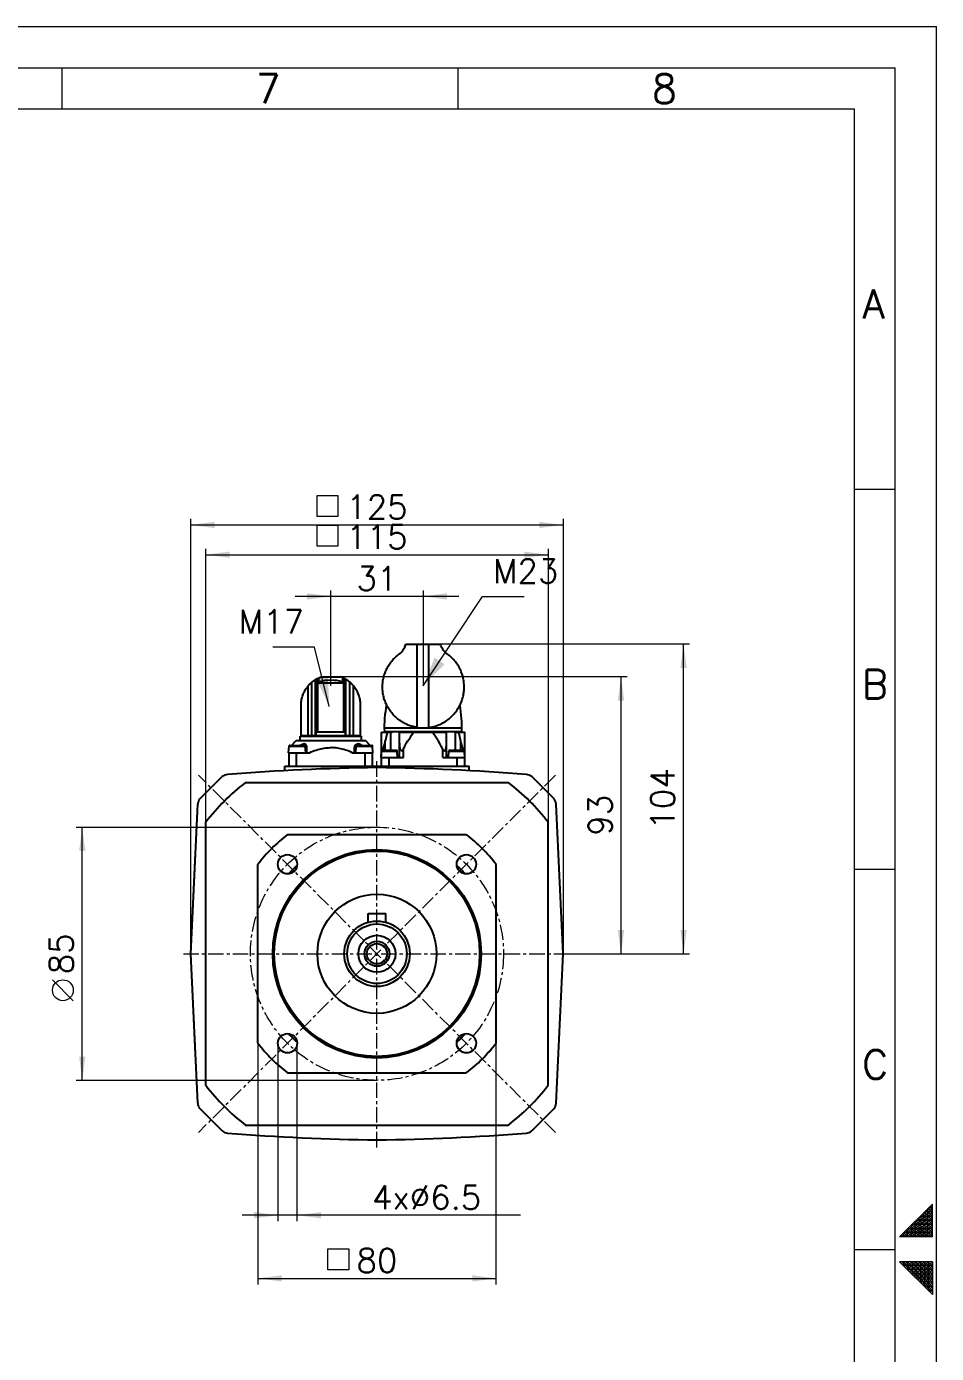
# Model space of a CAD drawing. Extents: x 0 to 1161, y 0 to 821.
# Drawn here: x 855.7 to 1161.3, y 375.6 to 821.2 of the extents above; entities that cross this region are included whole.
import ezdxf
from ezdxf.enums import TextEntityAlignment as Align

# ---------------------------------------------------------------- set-up
doc = ezdxf.new("R2010")
doc.units = 0
doc.header["$LTSCALE"] = 13.83
doc.header["$MEASUREMENT"] = 0
doc.linetypes.add('CENTER', pattern=[0.6, 0.375, -0.075, 0.075, -0.075])
for name, color, linetype in [('10000_FRONT', 7, 'CONTINUOUS'), ('10100_FRONT_DIM', 7, 'CONTINUOUS'), ('90000_FRAME', 7, 'CONTINUOUS')]:
    doc.layers.add(name, color=color, linetype=linetype)
doc.styles.add('SEACAD_TXT_SHX', font='txt.shx', dxfattribs={"height": 0.2})
doc.styles.get("Standard").update_dxf_attribs({"font": 'txt.shx'})

msp = doc.modelspace()

# ---------------------------------------------------------------- linework, layer by layer
at = {"layer": '10000_FRONT', "color": 7, "linetype": 'CONTINUOUS', "lineweight": 25}
for p, q in [((980.486296, 610.229896), (980.856074, 610.509422)), ((980.856074, 610.509422), (981.240972, 610.780212)), ((981.240966, 610.780212), (981.483516, 611.026985)), ((981.483516, 611.026985), (981.716713, 611.289947)), ((981.716713, 611.289947), (981.938708, 611.568298)), ((981.938708, 611.568298), (982.147695, 611.861175)), ((982.147695, 611.861175), (982.342382, 612.167747)), ((982.342382, 612.167747), (982.521345, 612.487007)), ((982.521345, 612.487007), (982.683792, 612.817291)), ((982.683792, 612.817291), (982.828479, 613.157264)), ((982.828479, 613.157264), (982.95433, 613.50547)), ((982.95433, 613.50547), (983.060966, 613.860214)), ((983.060966, 613.860214), (994.680965, 613.860214)), ((986.896023, 585.857925), (986.896023, 613.860214)), ((990.845909, 585.837555), (990.845909, 613.860214)), ((994.836103, 613.403847), (994.680965, 613.860214)), ((995.023806, 612.958839), (994.836103, 613.403847)), ((995.241766, 612.530929), (995.023806, 612.958839)), ((995.48638, 612.124641), (995.241766, 612.530929)), ((995.75317, 611.744484), (995.48638, 612.124641)), ((996.036606, 611.393966), (995.75317, 611.744484)), ((996.330479, 611.075836), (996.036606, 611.393966)), ((996.640974, 610.780227), (996.330479, 611.075836)), ((997.052956, 610.489609), (996.640959, 610.780205)), ((997.447401, 610.189186), (997.052956, 610.489609)), ((976.727792, 605.67559), (976.918652, 606.035248)), ((976.918652, 606.035248), (977.121483, 606.391487)), ((977.121483, 606.391487), (977.336295, 606.743797)), ((977.336295, 606.743797), (977.563097, 607.091636)), ((977.563097, 607.091636), (977.801816, 607.434387)), ((977.801816, 607.434387), (978.052195, 607.771438)), ((978.052195, 607.771438), (978.313958, 608.102211)), ((978.313958, 608.102211), (978.586824, 608.426101)), ((978.586824, 608.426101), (978.870516, 608.742523)), ((978.870516, 608.742523), (979.164755, 609.05088)), ((979.164755, 609.05088), (979.470987, 609.352241)), ((979.470987, 609.352241), (979.793423, 609.649971)), ((979.793423, 609.649971), (980.131969, 609.94297)), ((980.131969, 609.94297), (980.486296, 610.229896)), ((997.823904, 609.8806), (997.447401, 610.189186)), ((998.182074, 609.565529), (997.823904, 609.8806)), ((998.521519, 609.245613), (998.182074, 609.565529)), ((998.843166, 608.921203), (998.521519, 609.245613)), ((999.151932, 608.588249), (998.843166, 608.921203)), ((999.448078, 608.246994), (999.151932, 608.588249)), ((999.731323, 607.898208), (999.448078, 608.246994)), ((1000.001392, 607.542648), (999.731323, 607.898208)), ((1000.258003, 607.181091), (1000.001392, 607.542648)), ((1000.500877, 606.814308), (1000.258003, 607.181091)), ((1000.729874, 606.4431), (1000.500877, 606.814308)), ((1000.945044, 606.068245), (1000.729874, 606.4431)), ((1001.146456, 605.690483), (1000.945044, 606.068245)), ((952.08728, 601.517967), (952.308262, 601.670227)), ((952.308262, 601.670227), (952.536362, 601.81842)), ((952.536362, 601.81842), (952.770966, 601.96196)), ((952.770966, 601.96196), (952.79106, 601.973831)), ((952.770966, 583.160217), (952.770966, 601.96196)), ((952.79106, 601.973831), (952.810417, 601.985222)), ((952.810417, 601.985222), (952.828899, 601.99604)), ((952.828899, 601.99604), (952.846428, 602.006256)), ((952.846428, 602.006256), (952.863182, 602.015968)), ((952.863182, 602.015968), (952.879335, 602.025291)), ((952.879335, 602.025291), (952.894842, 602.03421)), ((952.894842, 602.03421), (952.909287, 602.042473)), ((952.909287, 602.042473), (952.922808, 602.050194)), ((952.922808, 602.050194), (952.935173, 602.05722)), ((952.935173, 602.05722), (952.946245, 602.063499)), ((952.946245, 602.063499), (952.955898, 602.068954)), ((952.955898, 602.068954), (952.9641, 602.073578)), ((952.9641, 602.073578), (952.970966, 602.077438)), ((952.970966, 584.360214), (952.970966, 602.077438)), ((953.270966, 602.239403), (953.306288, 602.257614)), ((953.270966, 584.360214), (953.270966, 602.239403)), ((953.306288, 602.257614), (953.348501, 602.279136)), ((953.348501, 602.279136), (953.397179, 602.303634)), ((953.397179, 602.303634), (953.45154, 602.330604)), ((953.45154, 602.330604), (953.510578, 602.359489)), ((953.510578, 602.359489), (953.574156, 602.390014)), ((953.574156, 602.390014), (953.640921, 602.421486)), ((953.640921, 602.421486), (953.712559, 602.454567)), ((953.712559, 602.454567), (953.789475, 602.489319)), ((953.789475, 602.489319), (953.870966, 602.525368)), ((953.870966, 601.169304), (953.870966, 602.525368)), ((953.871004, 602.525306), (954.014471, 602.586632)), ((954.014471, 602.586632), (954.159117, 602.645797)), ((954.159117, 602.645797), (954.304884, 602.702751)), ((954.304884, 602.702751), (954.451738, 602.757492)), ((954.451738, 602.757492), (954.599621, 602.80999)), ((954.599621, 602.80999), (954.748467, 602.860214)), ((954.748467, 602.860214), (960.993465, 602.860214)), ((961.142283, 602.809944), (960.993421, 602.86013)), ((961.290184, 602.757477), (961.142283, 602.809944)), ((961.437047, 602.702751), (961.290184, 602.757477)), ((961.582815, 602.645797), (961.437047, 602.702751)), ((961.727461, 602.586632), (961.582815, 602.645797)), ((961.870928, 602.525306), (961.727461, 602.586632)), ((961.952457, 602.489319), (961.870776, 602.52539)), ((961.870966, 601.169304), (961.870966, 602.525368)), ((962.029373, 602.454567), (961.952457, 602.489319)), ((962.101011, 602.421486), (962.029373, 602.454567)), ((962.167776, 602.390014), (962.101011, 602.421486)), ((962.231354, 602.359489), (962.167776, 602.390014)), ((962.290392, 602.330604), (962.231354, 602.359489)), ((962.344753, 602.303634), (962.290392, 602.330604)), ((962.393431, 602.279136), (962.344753, 602.303634)), ((962.435643, 602.257614), (962.393431, 602.279136)), ((962.470966, 602.239403), (962.435643, 602.257614)), ((962.470966, 584.360214), (962.470966, 602.239403)), ((962.777832, 602.073578), (962.770966, 602.077438)), ((962.770966, 584.360214), (962.770966, 602.077438)), ((962.786033, 602.068954), (962.777832, 602.073578)), ((962.795687, 602.063499), (962.786033, 602.068954)), ((962.806759, 602.05722), (962.795687, 602.063499)), ((962.819124, 602.050194), (962.806759, 602.05722)), ((962.832645, 602.042473), (962.819124, 602.050194)), ((962.84709, 602.03421), (962.832645, 602.042473)), ((962.862597, 602.025291), (962.84709, 602.03421)), ((962.87875, 602.015968), (962.862597, 602.025291)), ((962.895504, 602.006256), (962.87875, 602.015968)), ((962.913033, 601.99604), (962.895504, 602.006256)), ((962.931515, 601.985222), (962.913033, 601.99604)), ((962.950872, 601.973831), (962.931515, 601.985222)), ((962.970966, 601.96196), (962.950872, 601.973831)), ((963.205571, 601.81842), (962.970966, 601.96196)), ((962.970966, 583.160217), (962.970966, 601.96196)), ((963.43367, 601.670227), (963.205571, 601.81842)), ((963.654652, 601.517967), (963.43367, 601.670227)), ((975.336956, 601.205017), (975.394239, 601.598282)), ((975.394239, 601.598282), (975.461522, 601.982628)), ((975.461522, 601.982628), (975.538976, 602.361564)), ((975.538976, 602.361564), (975.626601, 602.736374)), ((975.626601, 602.736374), (975.724612, 603.108032)), ((975.724612, 603.108032), (975.833286, 603.477714)), ((975.833286, 603.477714), (975.95295, 603.846252)), ((975.95295, 603.846252), (976.084026, 604.214042)), ((976.084026, 604.214042), (976.226946, 604.581421)), ((976.226946, 604.581421), (976.381946, 604.94815)), ((976.381946, 604.94815), (976.548893, 605.313049)), ((976.548893, 605.313049), (976.727792, 605.67559)), ((1001.334183, 605.310539), (1001.146456, 605.690483)), ((1001.508293, 604.929161), (1001.334183, 605.310539)), ((1001.66886, 604.547088), (1001.508293, 604.929161)), ((1001.815846, 604.165588), (1001.66886, 604.547088)), ((1001.949543, 603.785393), (1001.815846, 604.165588)), ((1002.070543, 603.406212), (1001.949543, 603.785393)), ((1002.179428, 603.027756), (1002.070543, 603.406212)), ((1002.276695, 602.649246), (1002.179428, 603.027756)), ((1002.362793, 602.269516), (1002.276695, 602.649246)), ((1002.438065, 601.887794), (1002.362793, 602.269516)), ((1002.502684, 601.502693), (1002.438065, 601.887794)), ((948.445774, 596.701469), (948.586432, 597.074646)), ((948.586432, 597.074646), (948.743052, 597.44445)), ((948.743052, 597.44445), (948.915615, 597.809944)), ((948.915615, 597.809944), (949.103884, 598.170196)), ((949.103884, 598.170196), (949.307608, 598.524231)), ((949.307608, 598.524231), (949.526527, 598.871101)), ((949.526527, 598.871101), (949.760387, 599.209854)), ((949.760387, 599.209854), (950.008787, 599.539558)), ((950.008787, 599.539558), (950.271101, 599.85939)), ((950.270966, 583.160217), (950.270966, 599.859443)), ((950.271017, 599.859398), (950.331965, 599.929901)), ((950.331965, 599.929901), (950.394115, 600.000496)), ((950.394115, 600.000496), (950.457188, 600.070846)), ((950.457188, 600.070846), (950.520834, 600.140739)), ((950.520834, 600.140739), (950.584978, 600.209533)), ((950.584978, 600.209533), (950.649132, 600.277229)), ((950.649132, 600.277229), (950.713085, 600.343376)), ((950.713085, 600.343376), (950.77651, 600.407814)), ((950.77651, 600.407814), (950.839092, 600.470146)), ((950.839092, 600.470146), (950.900507, 600.530334)), ((950.900507, 600.530334), (950.960438, 600.588119)), ((950.960438, 600.588119), (951.018593, 600.643409)), ((951.018593, 600.643409), (951.074566, 600.695625)), ((951.074566, 600.695625), (951.128128, 600.744941)), ((951.128128, 600.744941), (951.179159, 600.791206)), ((951.179159, 600.791206), (951.228561, 600.835403)), ((951.228561, 600.835403), (951.275316, 600.87664)), ((951.275316, 600.87664), (951.319084, 600.914871)), ((951.319084, 600.914871), (951.358355, 600.948738)), ((951.358355, 600.948738), (951.392775, 600.978157)), ((951.392775, 600.978157), (951.421589, 601.002571)), ((951.421589, 601.002571), (951.444443, 601.021789)), ((951.444443, 601.021789), (951.460934, 601.035599)), ((951.460934, 601.035599), (951.470966, 601.04396)), ((951.470966, 601.04396), (951.668285, 601.204063)), ((951.470966, 583.160217), (951.470966, 601.04396)), ((951.668285, 601.204063), (951.873806, 601.362343)), ((951.873806, 601.362343), (952.08728, 601.517967)), ((953.532955, 600.860214), (962.208976, 600.860214)), ((953.532955, 584.360214), (953.532955, 600.860214)), ((962.208976, 584.360214), (962.208976, 600.860214)), ((963.868126, 601.362343), (963.654652, 601.517967)), ((964.073646, 601.204063), (963.868126, 601.362343)), ((964.270966, 601.04396), (964.073646, 601.204063)), ((964.280998, 601.035599), (964.270966, 601.04396)), ((964.270966, 583.160217), (964.270966, 601.04396)), ((964.297496, 601.021789), (964.280998, 601.035599)), ((964.320343, 601.002571), (964.297496, 601.021789)), ((964.349159, 600.978157), (964.320343, 601.002571)), ((964.383578, 600.948738), (964.349159, 600.978157)), ((964.422849, 600.914871), (964.383578, 600.948738)), ((964.466615, 600.87664), (964.422849, 600.914871)), ((964.513371, 600.835403), (964.466615, 600.87664)), ((964.562773, 600.791206), (964.513371, 600.835403)), ((964.613803, 600.744941), (964.562773, 600.791206)), ((964.667366, 600.695625), (964.613803, 600.744941)), ((964.723339, 600.643409), (964.667366, 600.695625)), ((964.781495, 600.588119), (964.723339, 600.643409)), ((964.841408, 600.530494), (964.781495, 600.588119)), ((964.90284, 600.470146), (964.841408, 600.530494)), ((964.965423, 600.407814), (964.90284, 600.470146)), ((965.028846, 600.343376), (964.965423, 600.407814)), ((965.0928, 600.277229), (965.028846, 600.343376)), ((965.156954, 600.209533), (965.0928, 600.277229)), ((965.221029, 600.140632), (965.156954, 600.209533)), ((965.284744, 600.070846), (965.221029, 600.140632)), ((965.347925, 600.000625), (965.284744, 600.070846)), ((965.409967, 599.929901), (965.347925, 600.000625)), ((965.470966, 599.859443), (965.409967, 599.929901)), ((965.733145, 599.539558), (965.47083, 599.85939)), ((965.470966, 583.160217), (965.470966, 599.859443)), ((965.981545, 599.209854), (965.733145, 599.539558)), ((966.215405, 598.871101), (965.981545, 599.209854)), ((966.434325, 598.524231), (966.215405, 598.871101)), ((966.638048, 598.170196), (966.434325, 598.524231)), ((966.826318, 597.809944), (966.638048, 598.170196)), ((966.99888, 597.44445), (966.826318, 597.809944)), ((967.1555, 597.074646), (966.99888, 597.44445)), ((967.296158, 596.701469), (967.1555, 597.074646)), ((975.220966, 599.425674), (975.229781, 599.917305)), ((975.229716, 598.933861), (975.220966, 599.425674)), ((975.253547, 598.479545), (975.229716, 598.933861)), ((975.229781, 599.917305), (975.253663, 600.371467)), ((975.289709, 598.052887), (975.253547, 598.479545)), ((975.253663, 600.371467), (975.289864, 600.797996)), ((975.336769, 597.645744), (975.289709, 598.052887)), ((975.289864, 600.797996), (975.336956, 601.205017)), ((975.394027, 597.252373), (975.336769, 597.645744)), ((975.46129, 596.867935), (975.394027, 597.252373)), ((1002.392368, 596.723152), (1002.463562, 597.105613)), ((1002.463562, 597.105613), (1002.524328, 597.493103)), ((1002.557184, 601.109108), (1002.502684, 601.502693)), ((1002.524328, 597.493103), (1002.575052, 597.891655)), ((1002.601608, 600.699791), (1002.557184, 601.109108)), ((1002.575052, 597.891655), (1002.615562, 598.308975)), ((1002.63522, 600.264847), (1002.601608, 600.699791)), ((1002.615562, 598.308975), (1002.644735, 598.757423)), ((1002.656155, 599.788025), (1002.63522, 600.264847)), ((1002.644735, 598.757423), (1002.659926, 599.25531)), ((1002.659926, 599.25531), (1002.656155, 599.788025)), ((947.870966, 593.36026), (947.877283, 593.71569)), ((947.870966, 583.160217), (947.870966, 593.360168)), ((947.877283, 593.71569), (947.896877, 594.07962)), ((947.896877, 594.07962), (947.930319, 594.44812)), ((947.930319, 594.44812), (947.97814, 594.820312)), ((947.97814, 594.820312), (948.040772, 595.195205)), ((948.040772, 595.195205), (948.118593, 595.571777)), ((948.118593, 595.571777), (948.211952, 595.949028)), ((948.211952, 595.949028), (948.32098, 596.325928)), ((948.32098, 596.325928), (948.445774, 596.701469)), ((967.420951, 596.325928), (967.296158, 596.701469)), ((967.529979, 595.949028), (967.420951, 596.325928)), ((967.623339, 595.571777), (967.529979, 595.949028)), ((967.701161, 595.195205), (967.623339, 595.571777)), ((967.763791, 594.820312), (967.701161, 595.195205)), ((967.811613, 594.44812), (967.763791, 594.820312)), ((967.845055, 594.07962), (967.811613, 594.44812)), ((967.864648, 593.71569), (967.845055, 594.07962)), ((967.870966, 593.36026), (967.864648, 593.71569)), ((967.870966, 583.160217), (967.870966, 593.360168)), ((975.538729, 596.488907), (975.46129, 596.867935)), ((975.626341, 596.114013), (975.538729, 596.488907)), ((975.724345, 595.742264), (975.626341, 596.114013)), ((975.833016, 595.372497), (975.724345, 595.742264)), ((975.952682, 595.003875), (975.833016, 595.372497)), ((976.083764, 594.636001), (975.952682, 595.003875)), ((976.226696, 594.268532), (976.083764, 594.636001)), ((976.381709, 593.901733), (976.226696, 594.268532)), ((976.548669, 593.536758), (976.381709, 593.901733)), ((976.727582, 593.174156), (976.548669, 593.536758)), ((976.918457, 592.814445), (976.727582, 593.174156)), ((977.121303, 592.458153), (976.918457, 592.814445)), ((1000.812899, 592.547661), (1001.022825, 592.923652)), ((1001.022825, 592.923652), (1001.219023, 593.302261)), ((1001.219023, 593.302261), (1001.401564, 593.682762)), ((1001.401564, 593.682762), (1001.570515, 594.064415)), ((1001.570515, 594.064415), (1001.725929, 594.446396)), ((1001.725929, 594.446396), (1001.867798, 594.82727)), ((1001.867798, 594.82727), (1001.996605, 595.206962)), ((1001.996605, 595.206962), (1002.112948, 595.585739)), ((1002.112948, 595.585739), (1002.217382, 595.963997)), ((1002.217382, 595.963997), (1002.310373, 596.342743)), ((1002.310373, 596.342743), (1002.392368, 596.723152)), ((977.336129, 592.105804), (977.121303, 592.458153)), ((977.562944, 591.757934), (977.336129, 592.105804)), ((977.801672, 591.415153), (977.562944, 591.757934)), ((978.052053, 591.078087), (977.801672, 591.415153)), ((978.313809, 590.747314), (978.052053, 591.078087)), ((978.58666, 590.423424), (978.313809, 590.747314)), ((978.870326, 590.107025), (978.58666, 590.423424)), ((979.164526, 589.798691), (978.870326, 590.107025)), ((979.470805, 589.497268), (979.164526, 589.798691)), ((979.793306, 589.19947), (979.470805, 589.497268)), ((980.131902, 588.906425), (979.793306, 589.19947)), ((980.486264, 588.619468), (980.131902, 588.906425)), ((980.856063, 588.33992), (980.486264, 588.619468)), ((981.240966, 588.069122), (980.856063, 588.33992)), ((996.376621, 587.894386), (996.799267, 588.178093)), ((996.799267, 588.178093), (997.204636, 588.472603)), ((997.204636, 588.472603), (997.592289, 588.776291)), ((997.592289, 588.776291), (997.961838, 589.087478)), ((997.961838, 589.087478), (998.312885, 589.404518)), ((998.312885, 589.404518), (998.645041, 589.725731)), ((998.645041, 589.725731), (998.961536, 590.053177)), ((998.961536, 590.053177), (999.265575, 590.389381)), ((999.265575, 590.389381), (999.556875, 590.733589)), ((999.556875, 590.733589), (999.835161, 591.085022)), ((999.835161, 591.085022), (1000.100155, 591.442924)), ((1000.100155, 591.442924), (1000.351576, 591.806526)), ((1000.351576, 591.806526), (1000.589172, 592.175041)), ((1000.589172, 592.175041), (1000.812899, 592.547661)), ((952.968853, 584.360214), (962.773079, 584.360214)), ((952.968853, 583.160217), (952.968853, 584.360214)), ((962.773079, 583.160217), (962.773079, 584.360214)), ((974.874466, 584.267212), (978.183059, 584.267212)), ((974.874466, 583.792274), (974.874466, 584.267212)), ((974.874466, 583.252647), (974.874466, 583.792274)), ((975.827783, 585.704216), (1001.91415, 585.704216)), ((975.850966, 584.519211), (1001.890966, 584.519211)), ((976.681304, 583.257713), (976.805306, 583.764984)), ((976.805306, 583.764984), (976.92845, 584.267212)), ((977.999266, 578.179214), (977.999266, 584.267212)), ((978.183059, 584.267212), (978.223871, 584.268455)), ((978.223871, 584.268455), (978.264509, 584.272133)), ((978.264509, 584.272133), (978.304792, 584.278152)), ((978.304792, 584.278152), (978.344434, 584.286407)), ((978.344434, 584.286407), (978.383135, 584.296753)), ((978.383135, 584.296753), (978.420729, 584.309074)), ((978.420729, 584.309074), (978.457049, 584.323272)), ((978.457049, 584.323272), (978.491929, 584.339226)), ((978.491929, 584.339226), (978.525202, 584.356819)), ((978.525202, 584.356819), (978.556706, 584.375946)), ((978.556706, 584.375946), (978.586299, 584.396515)), ((978.586299, 584.396515), (978.613819, 584.418449)), ((978.613819, 584.418449), (978.639112, 584.441643)), ((978.639112, 584.441643), (978.662006, 584.466018)), ((978.662006, 584.466018), (978.682523, 584.491745)), ((978.682523, 584.491745), (978.700675, 584.519211)), ((980.915035, 584.490806), (980.910564, 584.519211)), ((980.919957, 584.464256), (980.915035, 584.490806)), ((980.92517, 584.439583), (980.919957, 584.464256)), ((980.930653, 584.416298), (980.92517, 584.439583)), ((980.93635, 584.394302), (980.930653, 584.416298)), ((980.942171, 584.373688), (980.93635, 584.394302)), ((980.948022, 584.354561), (980.942171, 584.373688)), ((980.953813, 584.337021), (980.948022, 584.354561)), ((980.959441, 584.321174), (980.953813, 584.337021)), ((980.964789, 584.307213), (980.959441, 584.321174)), ((980.96979, 584.295234), (980.964789, 584.307213)), ((980.974405, 584.285301), (980.96979, 584.295234)), ((980.978594, 584.277481), (980.974405, 584.285301)), ((980.982318, 584.271812), (980.978594, 584.277481)), ((980.985536, 584.268371), (980.982318, 584.271812)), ((980.988217, 584.267212), (980.985536, 584.268371)), ((980.988221, 584.267212), (980.993866, 584.267212)), ((980.993866, 584.267212), (985.909483, 584.267212)), ((980.993866, 575.804214), (980.993866, 584.267212)), ((981.510485, 587.891044), (981.240966, 588.069122)), ((981.786534, 587.717903), (981.510485, 587.891044)), ((982.06873, 587.549873), (981.786534, 587.717903)), ((982.357333, 587.38771), (982.06873, 587.549873)), ((982.651628, 587.231308), (982.357333, 587.38771)), ((982.951479, 587.08107), (982.651628, 587.231308)), ((983.256864, 586.937523), (982.951479, 587.08107)), ((983.567359, 586.800781), (983.256864, 586.937523)), ((983.882858, 586.671081), (983.567359, 586.800781)), ((984.203216, 586.54882), (983.882858, 586.671081)), ((984.527947, 586.434006), (984.203216, 586.54882)), ((984.856759, 586.326927), (984.527947, 586.434006)), ((985.18931, 586.227775), (984.856759, 586.326927)), ((985.028478, 583.252647), (985.470134, 583.792274)), ((985.525257, 586.136772), (985.18931, 586.227775)), ((985.470134, 583.792274), (985.909483, 584.267212)), ((985.864259, 586.054123), (985.525257, 586.136772)), ((986.205974, 585.980034), (985.864259, 586.054123)), ((985.909483, 584.267212), (991.832449, 584.267212)), ((986.550032, 585.914619), (986.205974, 585.980034)), ((986.896028, 585.85794), (986.550032, 585.914619)), ((990.845905, 585.83757), (991.395144, 585.925964)), ((991.395144, 585.925964), (991.939108, 586.03627)), ((992.271797, 583.792274), (991.832449, 584.267212)), ((991.832449, 584.267212), (996.748066, 584.267212)), ((991.939108, 586.03627), (992.476265, 586.168121)), ((992.713453, 583.252647), (992.271797, 583.792274)), ((992.476265, 586.168121), (993.005255, 586.320724)), ((993.005255, 586.320724), (993.524731, 586.49324)), ((993.524731, 586.49324), (994.03335, 586.684799)), ((994.03335, 586.684799), (994.529783, 586.894569)), ((994.529783, 586.894569), (995.013149, 587.121666)), ((995.013149, 587.121666), (995.482672, 587.364868)), ((995.482672, 587.364868), (995.93746, 587.622871)), ((995.93746, 587.622871), (996.376621, 587.894386)), ((996.748066, 584.267212), (996.753712, 584.267212)), ((996.748066, 575.804214), (996.748066, 584.267212)), ((996.753712, 584.267212), (996.756506, 584.268455)), ((996.756506, 584.268455), (996.75984, 584.272133)), ((996.75984, 584.272133), (996.763693, 584.278152)), ((996.763693, 584.278152), (996.768024, 584.286407)), ((996.768024, 584.286407), (996.772793, 584.296753)), ((996.772793, 584.296753), (996.777903, 584.309082)), ((996.777903, 584.309082), (996.783289, 584.323272)), ((996.783289, 584.323272), (996.78887, 584.339226)), ((996.78887, 584.339226), (996.794615, 584.356819)), ((996.794615, 584.356819), (996.800407, 584.375946)), ((996.800407, 584.375946), (996.80617, 584.396515)), ((996.80617, 584.396515), (996.811808, 584.418449)), ((996.811808, 584.418449), (996.817223, 584.441643)), ((996.817223, 584.441643), (996.822323, 584.466026)), ((996.822323, 584.466026), (996.827055, 584.491752)), ((996.827055, 584.491752), (996.831369, 584.519211)), ((999.060095, 584.490806), (999.041258, 584.519211)), ((999.081469, 584.464256), (999.060095, 584.490806)), ((999.104925, 584.439583), (999.081469, 584.464256)), ((999.130644, 584.416305), (999.104925, 584.439583)), ((999.158623, 584.394302), (999.130644, 584.416305)), ((999.188707, 584.373688), (999.158623, 584.394302)), ((999.22073, 584.354561), (999.188707, 584.373688)), ((999.254524, 584.337021), (999.22073, 584.354561)), ((999.289915, 584.321174), (999.254524, 584.337021)), ((999.326492, 584.307213), (999.289915, 584.321174)), ((999.363985, 584.295234), (999.326492, 584.307213)), ((999.402208, 584.285301), (999.363985, 584.295234)), ((999.440994, 584.277481), (999.402208, 584.285301)), ((999.480145, 584.271812), (999.440994, 584.277481)), ((999.519484, 584.268371), (999.480145, 584.271812)), ((999.558872, 584.267212), (999.519484, 584.268371)), ((999.558872, 584.267212), (999.742666, 584.267212)), ((999.742666, 584.267212), (1000.813482, 584.267212)), ((999.742666, 578.179214), (999.742666, 584.267212)), ((1000.936626, 583.764984), (1000.813482, 584.267212)), ((1000.813482, 584.267212), (1002.867466, 584.267212)), ((1001.060627, 583.257713), (1000.936626, 583.764984)), ((1002.867466, 576.713775), (1002.867466, 584.267212)), ((943.710966, 577.360214), (943.840965, 579.570213)), ((943.840965, 579.570213), (949.300966, 579.570213)), ((944.100966, 579.830215), (949.040966, 579.830215)), ((944.610968, 579.830215), (946.240967, 581.460212)), ((946.240967, 581.460212), (969.500966, 581.460212)), ((947.419964, 579.83036), (947.606834, 579.936851)), ((947.520966, 582.960212), (968.220966, 582.960212)), ((947.520966, 581.460212), (947.520966, 582.960212)), ((947.606834, 579.936851), (947.794872, 580.034042)), ((947.794872, 580.034042), (947.982138, 580.11988)), ((947.870966, 583.160217), (967.870966, 583.160217)), ((947.982138, 580.11988), (948.166861, 580.192512)), ((948.166861, 580.192512), (948.34717, 580.250534)), ((948.34717, 580.250534), (948.521111, 580.292602)), ((948.521111, 580.292602), (948.686911, 580.318046)), ((948.686911, 580.318046), (948.842957, 580.326751)), ((948.720966, 582.960212), (948.720966, 583.160217)), ((948.989649, 580.318687), (948.842957, 580.326751)), ((949.127533, 580.293884), (948.989649, 580.318687)), ((949.255001, 580.252441), (949.127533, 580.293884)), ((949.370848, 580.195015), (949.255001, 580.252441)), ((949.430965, 577.360214), (949.300966, 579.570213)), ((949.474361, 580.122909), (949.370848, 580.195015)), ((949.564989, 580.037552), (949.474361, 580.122909)), ((949.642759, 579.940758), (949.564989, 580.037552)), ((949.707825, 579.834587), (949.642759, 579.940758)), ((949.760523, 579.721237), (949.707825, 579.834587)), ((949.801617, 579.603164), (949.760523, 579.721237)), ((949.832132, 579.481819), (949.801617, 579.603164)), ((949.853626, 579.35421), (949.832132, 579.481819)), ((949.866398, 579.220459), (949.853626, 579.35421)), ((965.875535, 579.220466), (965.888308, 579.354225)), ((965.888308, 579.354225), (965.909802, 579.481834)), ((965.909802, 579.481834), (965.940321, 579.603187)), ((965.940321, 579.603187), (965.981419, 579.721267)), ((965.981419, 579.721267), (966.034124, 579.83461)), ((966.034124, 579.83461), (966.099195, 579.940788)), ((966.099195, 579.940788), (966.176973, 580.037582)), ((966.176973, 580.037582), (966.267609, 580.12294)), ((966.267609, 580.12294), (966.371133, 580.195038)), ((966.310966, 577.360214), (966.440966, 579.570213)), ((966.371133, 580.195038), (966.48699, 580.252472)), ((966.440966, 579.570213), (971.900966, 579.570213)), ((966.48699, 580.252472), (966.614469, 580.293899)), ((966.614469, 580.293899), (966.752364, 580.318695)), ((966.700966, 579.830215), (971.640966, 579.830215)), ((966.752364, 580.318695), (966.899067, 580.326751)), ((967.055129, 580.318031), (966.899067, 580.326751)), ((967.020966, 582.960212), (967.020966, 583.160217)), ((967.220942, 580.292579), (967.055129, 580.318031)), ((967.394896, 580.250496), (967.220942, 580.292579)), ((967.575217, 580.192459), (967.394896, 580.250496)), ((967.75995, 580.119812), (967.575217, 580.192459)), ((967.947225, 580.033958), (967.75995, 580.119812)), ((968.135272, 579.936752), (967.947225, 580.033958)), ((968.322147, 579.830253), (968.135272, 579.936752)), ((968.220966, 581.460212), (968.220966, 582.960212)), ((971.130965, 579.830215), (969.500966, 581.460212)), ((972.030966, 577.360214), (971.900966, 579.570213)), ((974.874466, 582.647903), (974.874466, 583.252647)), ((974.874466, 581.977463), (974.874466, 582.647903)), ((974.874466, 581.240547), (974.874466, 581.977463)), ((974.874466, 580.436203), (974.874466, 581.240547)), ((974.874466, 579.563293), (974.874466, 580.436203)), ((974.874466, 578.620483), (974.874466, 579.563293)), ((975.627309, 579.188766), (975.65693, 579.280433)), ((975.65693, 579.280433), (975.68593, 579.37207)), ((975.68593, 579.37207), (975.714284, 579.463455)), ((975.714284, 579.463455), (975.741967, 579.554336)), ((975.741967, 579.554336), (975.768954, 579.644478)), ((975.768954, 579.644478), (975.795221, 579.73365)), ((975.795221, 579.73365), (975.820741, 579.821602)), ((975.820741, 579.821602), (975.845511, 579.908188)), ((975.845511, 579.908188), (975.86998, 579.994865)), ((975.86998, 579.994865), (975.894334, 580.082268)), ((975.894334, 580.082268), (975.918569, 580.170364)), ((975.918569, 580.170364), (975.942684, 580.259125)), ((975.942684, 580.259125), (975.966674, 580.348526)), ((975.966674, 580.348526), (975.990539, 580.43853)), ((975.990539, 580.43853), (976.014274, 580.529121)), ((976.014274, 580.529121), (976.037877, 580.620262)), ((976.037877, 580.620262), (976.061345, 580.711921)), ((976.061345, 580.711921), (976.084676, 580.804077)), ((976.084676, 580.804077), (976.107867, 580.896705)), ((976.107867, 580.896705), (976.130914, 580.989761)), ((976.130914, 580.989761), (976.153816, 581.083236)), ((976.153816, 581.083236), (976.17657, 581.177086)), ((976.176466, 581.177109), (976.304027, 581.705101)), ((976.176466, 578.179214), (976.176466, 581.177109)), ((976.304027, 581.705101), (976.430679, 582.227821)), ((976.430679, 582.227821), (976.556433, 582.745346)), ((976.556433, 582.745346), (976.681304, 583.257713)), ((980.993817, 581.072647), (980.993587, 581.177086)), ((980.994557, 580.968673), (980.993817, 581.072647)), ((980.995818, 580.865227), (980.994557, 580.968673)), ((980.997612, 580.762329), (980.995818, 580.865227)), ((980.999951, 580.660026), (980.997612, 580.762329)), ((981.002847, 580.558357), (980.999951, 580.660026)), ((981.006312, 580.457359), (981.002847, 580.558357)), ((981.010358, 580.357071), (981.006312, 580.457359)), ((981.014997, 580.257538), (981.010358, 580.357071)), ((981.020241, 580.15879), (981.014997, 580.257538)), ((981.026102, 580.060875), (981.020241, 580.15879)), ((981.032591, 579.963829), (981.026102, 580.060875)), ((981.039726, 579.86763), (981.032591, 579.963829)), ((981.047683, 579.770462), (981.039726, 579.86763)), ((981.056616, 579.671661), (981.047683, 579.770462)), ((981.066613, 579.571571), (981.056616, 579.671661)), ((981.077762, 579.470505), (981.066613, 579.571571)), ((981.090152, 579.368805), (981.077762, 579.470505)), ((981.10387, 579.266792), (981.090152, 579.368805)), ((981.119007, 579.164787), (981.10387, 579.266792)), ((982.295866, 578.620483), (982.764278, 579.563293)), ((982.764278, 579.563293), (983.226643, 580.436203)), ((983.226643, 580.436203), (983.683614, 581.240547)), ((983.683614, 581.240547), (984.135829, 581.977463)), ((984.135829, 581.977463), (984.583912, 582.647903)), ((984.583912, 582.647903), (985.028478, 583.252647)), ((993.15802, 582.647903), (992.713453, 583.252647)), ((993.606104, 581.977463), (993.15802, 582.647903)), ((994.058317, 581.240547), (993.606104, 581.977463)), ((994.515289, 580.436203), (994.058317, 581.240547)), ((994.977654, 579.563293), (994.515289, 580.436203)), ((995.446066, 578.620483), (994.977654, 579.563293)), ((996.63278, 579.230049), (996.645367, 579.319855)), ((996.645367, 579.319855), (996.656891, 579.409546)), ((996.656891, 579.409546), (996.667414, 579.498886)), ((996.667414, 579.498886), (996.676994, 579.587662)), ((996.676994, 579.587662), (996.685694, 579.675644)), ((996.685694, 579.675644), (996.693571, 579.762611)), ((996.693571, 579.762611), (996.700689, 579.848343)), ((996.700689, 579.848343), (996.707129, 579.93296)), ((996.707129, 579.93296), (996.713053, 580.018066)), ((996.713053, 580.018066), (996.718485, 580.103851)), ((996.718485, 580.103851), (996.723436, 580.1903)), ((996.723436, 580.1903), (996.727911, 580.277382)), ((996.727911, 580.277382), (996.731918, 580.365066)), ((996.731918, 580.365066), (996.73547, 580.453331)), ((996.73547, 580.453331), (996.738569, 580.542152)), ((996.738569, 580.542152), (996.741226, 580.631492)), ((996.741226, 580.631492), (996.74345, 580.721336)), ((996.74345, 580.721336), (996.745249, 580.811645)), ((996.745249, 580.811645), (996.746628, 580.902405)), ((996.746628, 580.902405), (996.747599, 580.993583)), ((996.747599, 580.993583), (996.748169, 581.085151)), ((996.748169, 581.085151), (996.748344, 581.177086)), ((1001.185499, 582.745346), (1001.060627, 583.257713)), ((1001.311253, 582.227821), (1001.185499, 582.745346)), ((1001.437904, 581.705101), (1001.311253, 582.227821)), ((1001.565466, 581.177109), (1001.437904, 581.705101)), ((1001.591162, 581.070747), (1001.565363, 581.177086)), ((1001.565466, 578.179214), (1001.565466, 581.177109)), ((1001.617149, 580.964905), (1001.591162, 581.070747)), ((1001.643326, 580.859596), (1001.617149, 580.964905)), ((1001.669683, 580.75486), (1001.643326, 580.859596)), ((1001.696219, 580.650749), (1001.669683, 580.75486)), ((1001.722929, 580.547294), (1001.696219, 580.650749)), ((1001.749809, 580.444542), (1001.722929, 580.547294)), ((1001.776856, 580.342537), (1001.749809, 580.444542)), ((1001.804064, 580.24131), (1001.776856, 580.342537)), ((1001.83143, 580.140915), (1001.804064, 580.24131)), ((1001.858952, 580.041382), (1001.83143, 580.140915)), ((1001.886623, 579.942756), (1001.858952, 580.041382)), ((1001.914518, 579.84481), (1001.886623, 579.942756)), ((1001.94327, 579.745437), (1001.914518, 579.84481)), ((1001.972982, 579.644462), (1001.94327, 579.745437)), ((1002.003622, 579.542236), (1001.972982, 579.644462)), ((1002.035151, 579.439102), (1002.003622, 579.542236)), ((1002.067534, 579.335411), (1002.035151, 579.439102)), ((1002.100731, 579.231506), (1002.067534, 579.335411)), ((943.710966, 577.360214), (947.514153, 577.360214)), ((943.870966, 572.860214), (943.870966, 577.360214)), ((946.370966, 572.860214), (946.370966, 577.360214)), ((947.514153, 577.360214), (950.699293, 577.360214)), ((949.870596, 579.081238), (949.866398, 579.220459)), ((949.870966, 577.360214), (949.870966, 579.081291)), ((950.699293, 577.360214), (951.288548, 577.61998)), ((951.288548, 577.61998), (951.863592, 577.855758)), ((951.863592, 577.855758), (952.425907, 578.068611)), ((952.425907, 578.068611), (952.976877, 578.25943)), ((952.976877, 578.25943), (953.517805, 578.429039)), ((953.517805, 578.429039), (954.049923, 578.57814)), ((954.049923, 578.57814), (954.5744, 578.707329)), ((954.5744, 578.707329), (955.092356, 578.817138)), ((955.092356, 578.817138), (955.604864, 578.907997)), ((955.604864, 578.907997), (956.112963, 578.98027)), ((956.112963, 578.98027), (956.617659, 579.034225)), ((956.617659, 579.034225), (957.119944, 579.070083)), ((957.119944, 579.070083), (957.620785, 579.087982)), ((957.620785, 579.087982), (958.121147, 579.087982)), ((958.621989, 579.070083), (958.121147, 579.087982)), ((959.124272, 579.034225), (958.621989, 579.070083)), ((959.62897, 578.98027), (959.124272, 579.034225)), ((960.137068, 578.907997), (959.62897, 578.98027)), ((960.649576, 578.817138), (960.137068, 578.907997)), ((961.167531, 578.707329), (960.649576, 578.817138)), ((961.692009, 578.57814), (961.167531, 578.707329)), ((962.224127, 578.429039), (961.692009, 578.57814)), ((962.765055, 578.25943), (962.224127, 578.429039)), ((963.316025, 578.068611), (962.765055, 578.25943)), ((963.87834, 577.855758), (963.316025, 578.068611)), ((964.453384, 577.61998), (963.87834, 577.855758)), ((965.04264, 577.360214), (964.453384, 577.61998)), ((965.04264, 577.360214), (972.030966, 577.360214)), ((965.870966, 577.360214), (965.870966, 579.081291)), ((965.871336, 579.081238), (965.875535, 579.220466)), ((969.370966, 572.860214), (969.370966, 577.360214)), ((971.870966, 572.860214), (971.870966, 577.360214)), ((974.820966, 575.804214), (974.945966, 577.929214)), ((974.820966, 575.804214), (974.874479, 576.713936)), ((974.820966, 575.804214), (974.978023, 575.804214)), ((974.875414, 578.518524), (974.874465, 578.620476)), ((974.874466, 576.713661), (974.874466, 578.620483)), ((974.874466, 572.849117), (974.874466, 575.804214)), ((974.878576, 578.419784), (974.875414, 578.518524)), ((974.884527, 578.324981), (974.878576, 578.419784)), ((974.893848, 578.23484), (974.884527, 578.324981)), ((974.907847, 578.148071), (974.893848, 578.23484)), ((974.928714, 578.068352), (974.907847, 578.148071)), ((974.958026, 578.005752), (974.928714, 578.068352)), ((974.945966, 577.929214), (980.195966, 577.929214)), ((974.978023, 575.804214), (977.478466, 575.804214)), ((975.195966, 578.179214), (979.945966, 578.179214)), ((975.223362, 578.179153), (975.262112, 578.251167)), ((975.262112, 578.251167), (975.299027, 578.325836)), ((975.299027, 578.325836), (975.334879, 578.403663)), ((975.334879, 578.403663), (975.369826, 578.484253)), ((975.369826, 578.484253), (975.40403, 578.567184)), ((975.40403, 578.567184), (975.437633, 578.652076)), ((975.437633, 578.652076), (975.470652, 578.738678)), ((975.470652, 578.738678), (975.503095, 578.826751)), ((975.503095, 578.826751), (975.534976, 578.916046)), ((975.534976, 578.916046), (975.566307, 579.006317)), ((975.566307, 579.006317), (975.597093, 579.09732)), ((975.597093, 579.09732), (975.627309, 579.188766)), ((977.478466, 575.804214), (982.295866, 575.804214)), ((977.478466, 572.849117), (977.478466, 575.804214)), ((980.320966, 575.804214), (980.195966, 577.929214)), ((981.135649, 579.063133), (981.119007, 579.164787)), ((981.153887, 578.96215), (981.135649, 579.063133)), ((981.173867, 578.862228), (981.153887, 578.96215)), ((981.195789, 578.763702), (981.173867, 578.862228)), ((981.219855, 578.666908), (981.195789, 578.763702)), ((981.246254, 578.572189), (981.219855, 578.666908)), ((981.275195, 578.479873), (981.246254, 578.572189)), ((981.307301, 578.390495), (981.275195, 578.479873)), ((981.343274, 578.304611), (981.307301, 578.390495)), ((981.383827, 578.222778), (981.343274, 578.304611)), ((981.43185, 578.143394), (981.383827, 578.222778)), ((981.48941, 578.070381), (981.43185, 578.143394)), ((981.556664, 578.011535), (981.48941, 578.070381)), ((981.633635, 577.974502), (981.556664, 578.011535)), ((981.719729, 577.966583), (981.633635, 577.974502)), ((981.719729, 577.966583), (981.806251, 577.990295)), ((981.806251, 577.990295), (981.888358, 578.039459)), ((981.888358, 578.039459), (981.964404, 578.106537)), ((981.964404, 578.106537), (982.032911, 578.183792)), ((982.032911, 578.183792), (982.093029, 578.264206)), ((982.093029, 578.264206), (982.148342, 578.348175)), ((982.148342, 578.348175), (982.200195, 578.43592)), ((982.200195, 578.43592), (982.249176, 578.526878)), ((982.249176, 578.526878), (982.295867, 578.620476)), ((982.295866, 575.804214), (982.295866, 578.620483)), ((995.446066, 575.804214), (995.446066, 578.620483)), ((995.487043, 578.537979), (995.446066, 578.620476)), ((995.446066, 575.804214), (1002.920965, 575.804214)), ((995.529741, 578.457481), (995.487043, 578.537979)), ((995.574554, 578.379364), (995.529741, 578.457481)), ((995.621883, 578.304008), (995.574554, 578.379364)), ((995.672129, 578.231796), (995.621883, 578.304008)), ((995.72736, 578.161583), (995.672129, 578.231796)), ((995.789227, 578.094917), (995.72736, 578.161583)), ((995.856752, 578.037102), (995.789227, 578.094917)), ((995.928928, 577.993393), (995.856752, 578.037102)), ((996.004631, 577.968941), (995.928928, 577.993393)), ((996.081642, 577.968467), (996.004631, 577.968941)), ((996.081642, 577.968467), (996.152594, 577.992103)), ((996.152594, 577.992103), (996.216063, 578.035187)), ((996.216063, 578.035187), (996.271988, 578.092575)), ((996.271988, 578.092575), (996.320444, 578.159012)), ((996.320444, 578.159012), (996.36154, 578.229172)), ((996.36154, 578.229172), (996.397129, 578.301262)), ((996.397129, 578.301262), (996.429153, 578.376503)), ((996.429153, 578.376503), (996.458098, 578.454529)), ((996.458098, 578.454529), (996.484436, 578.534942)), ((996.484436, 578.534942), (996.508648, 578.617378)), ((996.508648, 578.617378), (996.531, 578.701538)), ((996.531, 578.701538), (996.551592, 578.787201)), ((996.551592, 578.787201), (996.57056, 578.874153)), ((996.57056, 578.874153), (996.588045, 578.96215)), ((996.588045, 578.96215), (996.604181, 579.050972)), ((996.604181, 579.050972), (996.619072, 579.14035)), ((996.619072, 579.14035), (996.63278, 579.230049)), ((997.420965, 575.804214), (997.545965, 577.929214)), ((997.545965, 577.929214), (1000.170965, 577.929214)), ((997.795965, 578.179214), (1000.170965, 578.179214)), ((1000.170965, 578.179214), (1002.545965, 578.179214)), ((1000.170965, 577.929214), (1002.795965, 577.929214)), ((1000.263466, 572.849117), (1000.263466, 575.804214)), ((1002.13471, 579.127739), (1002.100731, 579.231506)), ((1002.169432, 579.024444), (1002.13471, 579.127739)), ((1002.204861, 578.922012), (1002.169432, 579.024444)), ((1002.240992, 578.820808), (1002.204861, 578.922012)), ((1002.277847, 578.721199), (1002.240992, 578.820808)), ((1002.315447, 578.62355), (1002.277847, 578.721199)), ((1002.353792, 578.528183), (1002.315447, 578.62355)), ((1002.392986, 578.435562), (1002.353792, 578.528183)), ((1002.43326, 578.346267), (1002.392986, 578.435562)), ((1002.474846, 578.260895), (1002.43326, 578.346267)), ((1002.518585, 578.179123), (1002.474846, 578.260895)), ((1002.783905, 578.005752), (1002.81724, 578.080726)), ((1002.920965, 575.804214), (1002.795965, 577.929214)), ((1002.81724, 578.080726), (1002.839436, 578.176704)), ((1002.839436, 578.176704), (1002.853201, 578.279281)), ((1002.853201, 578.279281), (1002.861712, 578.38771)), ((1002.861712, 578.38771), (1002.866159, 578.501831)), ((1002.866159, 578.501831), (1002.867466, 578.620476)), ((1002.867466, 572.849117), (1002.867466, 575.804214)), ((942.370966, 572.849113), (1004.370966, 572.849113)), ((942.370966, 571.35482), (942.370966, 572.849113)), ((943.870966, 572.860214), (971.870966, 572.860214)), ((1004.370966, 571.35482), (1004.370966, 572.849113)), ((913.870966, 561.860214), (921.370966, 569.360214)), ((929.21216, 567.360214), (1017.529772, 567.360214)), ((1032.870966, 561.860214), (1025.370966, 569.360214)), ((910.870966, 509.860214), (913.170965, 560.060215)), ((1035.870966, 509.860214), (1033.570967, 560.060215)), ((915.870966, 465.701408), (915.870966, 554.01902)), ((1030.870966, 465.701408), (1030.870966, 554.01902)), ((943.370966, 549.860214), (1003.370966, 549.860214)), ((910.870966, 509.860214), (912.416678, 543.597049)), ((912.416678, 543.597049), (912.416742, 543.597172)), ((933.370966, 479.860214), (933.370966, 539.860214)), ((1013.370966, 479.860214), (1013.370966, 539.860214)), ((911.870966, 531.685714), (911.870966, 531.6863)), ((970.370966, 523.360214), (976.370966, 523.360214)), ((970.370966, 520.443219), (970.370966, 523.360214)), ((976.370966, 520.443219), (976.370966, 523.360214)), ((913.170965, 459.660213), (910.870966, 509.860214)), ((912.416678, 476.123379), (910.870966, 509.860214)), ((1033.570967, 459.660213), (1035.870966, 509.860214)), ((943.370966, 469.860214), (1003.370966, 469.860214)), ((921.370966, 450.360214), (913.870966, 457.860214)), ((1025.370966, 450.360214), (1032.870966, 457.860214)), ((929.21216, 452.360214), (1017.529772, 452.360214)), ((943.647322, 448.297867), (943.644182, 448.297966)), ((973.370966, 447.360214), (973.367947, 447.360309)), ((973.370966, 447.360214), (973.373919, 447.360306)), ((1003.094927, 448.297878), (1003.09775, 448.297966))]:
    msp.add_line(p, q, dxfattribs=at)
at = {"layer": '10000_FRONT', "color": 7, "linetype": 'CENTER', "lineweight": 13}
for p, q in [((973.370966, 444.860214), (973.370966, 574.860214)), ((1033.370966, 569.860214), (913.370966, 449.860214)), ((1033.370966, 449.860214), (913.370966, 569.860214)), ((908.370966, 509.860214), (1038.370966, 509.860214))]:
    msp.add_line(p, q, dxfattribs=at)
msp.add_circle((973.370966, 509.860214), 42.5, dxfattribs=at)
at = {"layer": '10000_FRONT', "color": 7, "linetype": 'CONTINUOUS', "lineweight": 25}
for centre, radius in [((973.370966, 509.860214), 35), ((973.370966, 509.860214), 34.5), ((943.318928, 539.912252), 3.25), ((1003.423004, 539.912252), 3.25), ((973.370966, 509.860214), 20), ((973.370966, 509.860214), 11), ((973.370966, 509.860214), 10), ((973.370966, 509.860214), 6.2), ((973.370966, 509.860214), 4.2), ((973.370966, 509.860214), 3.4), ((943.318928, 479.808176), 3.25), ((1003.423004, 479.808176), 3.25)]:
    msp.add_circle(centre, radius, dxfattribs=at)
for centre, radius, start, end in [((957.870966, 593.360214), 10, 117.387111, 119.34058), ((957.870966, 586.71247), 15, 74.533992, 105.466008), ((957.870966, 593.360214), 10, 60.65942, 62.612889), ((954.702337, 599.920774), 1.5, 123.658847, 141.222828), ((961.039595, 599.920774), 1.5, 38.777195, 56.341153), ((1014.887406, 585.87565), 39.06, 168.771973, 181.990115), ((962.854526, 585.87565), 39.06, 358.009885, 10.922568), ((975.590566, 584.657814), 0.3906, 269.999994, 339.215967), ((988.940966, 599.424669), 13.72, 261.428218, 277.980972), ((1002.151366, 584.657814), 0.3906, 200.783984, 268.28151), ((944.100966, 579.570214), 0.26, 90.000101, 180.000202), ((949.040966, 579.570214), 0.26, 359.999798, 89.999983), ((966.700966, 579.570214), 0.26, 90.000017, 180.000202), ((971.640966, 579.570214), 0.26, 359.999798, 90.000004), ((975.195966, 577.929214), 0.25, 89.999989, 180), ((979.945966, 577.929214), 0.25, 0, 90.000044), ((997.795966, 577.929214), 0.25, 90.000175, 180), ((1002.545966, 577.929214), 0.25, 0, 90.000175), ((981.204372, -147.597172), 720, 90.623375, 94.623167), ((965.53756, -147.597172), 720, 85.376833, 89.376625), ((973.370966, 509.860214), 72.5, 127.523514, 142.476486), ((923.300435, 567.063009), 3, 92.473451, 130.027574), ((973.370966, 509.860214), 72.5, 37.523514, 52.476486), ((1023.441497, 567.063009), 3, 49.972426, 87.526549), ((916.168171, 559.930745), 3, 139.972426, 177.526549), ((1030.573761, 559.930745), 3, 2.473451, 40.027574), ((973.370966, 509.860214), 50, 126.869898, 143.130102), ((973.370966, 509.860214), 50, 36.869898, 53.130102), ((973.370966, 509.860214), 40, 132.113867, 137.886032), ((973.370966, 509.860214), 40, 42.113981, 47.886019), ((973.370966, 509.860214), 40, 179.934377, 180.065623), ((973.370966, 509.860214), 40, 222.113856, 227.886144), ((973.370966, 509.860214), 40, 312.113968, 317.886131), ((973.370966, 509.860214), 50, 216.869898, 233.130102), ((973.370966, 509.860214), 50, 306.869898, 323.130102), ((973.370966, 509.860214), 40, 269.93492, 270.06508), ((973.370966, 509.860214), 72.5, 217.523514, 232.476486), ((973.370966, 509.860214), 72.5, 307.523514, 322.476486), ((916.168171, 459.789683), 3, 182.473451, 220.027574), ((1030.573761, 459.789683), 3, 319.972426, 357.526549), ((923.300435, 452.657419), 3, 229.972426, 267.526549), ((1023.441497, 452.657419), 3, 272.473451, 310.027574), ((981.204372, 1167.3176), 720, 265.376833, 269.376625), ((941.745618, 450.35882), 2, 254.81246, 254.821393), ((965.53756, 1167.3176), 720, 270.623375, 274.623167)]:
    msp.add_arc(centre, radius, start, end, dxfattribs=at)
at = {"layer": '10100_FRONT_DIM', "color": 7, "linetype": 'CONTINUOUS', "lineweight": 13}
for p, q in [((953.245966, 656.735214), (953.245966, 663.735214)), ((953.245966, 663.735214), (960.245966, 663.735214)), ((960.245966, 663.735214), (960.245966, 656.735214)), ((910.870966, 509.860214), (910.870966, 655.860214)), ((960.245966, 656.735214), (953.245966, 656.735214)), ((1035.870966, 655.860214), (1035.870966, 509.860214)), ((910.870966, 653.860214), (1035.870966, 653.860214)), ((953.245966, 646.735214), (953.245966, 653.735214)), ((953.245966, 653.735214), (960.245966, 653.735214)), ((960.245966, 653.735214), (960.245966, 646.735214)), ((960.245966, 646.735214), (953.245966, 646.735214)), ((915.870966, 553.860214), (915.870966, 645.860214)), ((915.870966, 643.860214), (1030.870966, 643.860214)), ((1030.870966, 645.860214), (1030.870966, 553.860214)), ((1000.870966, 629.860214), (945.870966, 629.860214)), ((957.870966, 599.860214), (957.870966, 631.860214)), ((988.870966, 631.860214), (988.870966, 599.860214)), ((988.870966, 599.860214), (1008.870966, 629.860214)), ((1008.870966, 629.860214), (1022.870966, 629.860214)), ((952.370966, 612.860214), (938.370966, 612.860214)), ((957.370966, 592.860214), (952.370966, 612.860214)), ((1078.370966, 613.860214), (988.370966, 613.860214)), ((1076.370966, 509.860214), (1076.370966, 613.860214)), ((1057.370966, 602.860214), (959.370966, 602.860214)), ((1055.370966, 509.860214), (1055.370966, 602.860214)), ((872.370966, 552.360214), (973.370966, 552.360214)), ((874.370966, 467.360214), (874.370966, 552.360214)), ((1033.370966, 509.860214), (1078.370966, 509.860214)), ((1034.370966, 509.860214), (1057.370966, 509.860214)), ((871.370966, 494.110214), (864.370966, 501.110214)), ((933.370966, 479.860214), (933.370966, 398.860214)), ((940.068966, 479.807214), (940.068966, 420.056214)), ((946.568966, 420.056214), (946.568966, 479.807214)), ((1013.370966, 398.860214), (1013.370966, 479.860214)), ((973.370966, 467.360214), (872.370966, 467.360214)), ((1021.568966, 422.056214), (928.068966, 422.056214)), ((956.920966, 403.735214), (956.920966, 410.735214)), ((956.920966, 410.735214), (963.920966, 410.735214)), ((963.920966, 410.735214), (963.920966, 403.735214)), ((963.920966, 403.735214), (956.920966, 403.735214)), ((933.370966, 400.860214), (1013.370966, 400.860214))]:
    msp.add_line(p, q, dxfattribs=at)
msp.add_circle((867.870966, 497.610214), 3.5, dxfattribs=at)
for points in [[(918.870966, 654.913434), (910.870966, 653.860214), (918.870966, 652.806994), (910.870966, 653.860214)], [(1027.870966, 652.806994), (1035.870966, 653.860214), (1027.870966, 654.913434), (1035.870966, 653.860214)], [(923.870966, 644.913434), (915.870966, 643.860214), (923.870966, 642.806994), (915.870966, 643.860214)], [(1022.870966, 642.806994), (1030.870966, 643.860214), (1022.870966, 644.913434), (1030.870966, 643.860214)], [(949.870966, 628.806994), (957.870966, 629.860214), (949.870966, 630.913434), (957.870966, 629.860214)], [(996.870966, 630.913434), (988.870966, 629.860214), (996.870966, 628.806994), (988.870966, 629.860214)], [(1077.424186, 605.860214), (1076.370966, 613.860214), (1075.317746, 605.860214), (1076.370966, 613.860214)], [(992.753867, 609.290117), (988.870966, 599.860214), (996.082069, 607.071317), (988.870966, 599.860214)], [(953.005325, 602.076568), (957.370966, 592.860214), (956.885895, 603.04671), (957.370966, 592.860214)], [(1056.424186, 594.860214), (1055.370966, 602.860214), (1054.317746, 594.860214), (1055.370966, 602.860214)], [(875.424186, 544.360214), (874.370966, 552.360214), (873.317746, 544.360214), (874.370966, 552.360214)], [(1054.317746, 517.860214), (1055.370966, 509.860214), (1056.424186, 517.860214), (1055.370966, 509.860214)], [(1075.317746, 517.860214), (1076.370966, 509.860214), (1077.424186, 517.860214), (1076.370966, 509.860214)], [(873.317746, 475.360214), (874.370966, 467.360214), (875.424186, 475.360214), (874.370966, 467.360214)], [(932.068966, 421.002994), (940.068966, 422.056214), (932.068966, 423.109434), (940.068966, 422.056214)], [(954.568966, 423.109434), (946.568966, 422.056214), (954.568966, 421.002994), (946.568966, 422.056214)], [(941.370966, 401.913434), (933.370966, 400.860214), (941.370966, 399.806994), (933.370966, 400.860214)], [(1005.370966, 399.806994), (1013.370966, 400.860214), (1005.370966, 401.913434), (1013.370966, 400.860214)]]:
    msp.add_solid(points, dxfattribs=at)
at = {"layer": '90000_FRAME', "color": 7, "linetype": 'CONTINUOUS', "lineweight": 13}
for p, q in [((0, 821.221038), (1161.32268, 821.221038)), ((1161.32268, 0), (1161.32268, 821.221038)), ((55.30108, 807.395768), (1147.49741, 807.395768)), ((867.618644, 793.570498), (867.618644, 807.395768)), ((1000.700693, 793.570498), (1000.700693, 807.395768)), ((1147.49741, 13.82527), (1147.49741, 807.395768)), ((69.12635, 793.570498), (1133.67214, 793.570498)), ((1133.67214, 793.570498), (1133.67214, 137.511174)), ((1133.67214, 665.907955), (1147.49741, 665.907955)), ((1133.67214, 538.245412), (1147.49741, 538.245412)), ((1159.940153, 425.818316), (1148.879937, 414.7581)), ((1159.940153, 424.435789), (1150.262464, 414.7581)), ((1159.940153, 421.670735), (1157.866363, 423.744526)), ((1158.557626, 414.7581), (1158.557626, 424.435789)), ((1159.940153, 424.435789), (1158.557626, 424.435789)), ((1159.940153, 423.053262), (1158.557626, 424.435789)), ((1159.940153, 424.435789), (1159.248889, 425.127052)), ((1159.940153, 414.7581), (1159.940153, 425.818316)), ((1159.940153, 423.053262), (1151.644991, 414.7581)), ((1159.940153, 421.670735), (1153.027518, 414.7581)), ((1153.027518, 414.7581), (1153.027518, 418.905681)), ((1159.940153, 418.905681), (1153.027518, 418.905681)), ((1157.175099, 414.7581), (1153.027518, 418.905681)), ((1158.557626, 414.7581), (1153.718782, 419.596945)), ((1154.410045, 414.7581), (1154.410045, 420.288208)), ((1159.940153, 420.288208), (1154.410045, 420.288208)), ((1159.940153, 420.288208), (1154.410045, 414.7581)), ((1159.940153, 414.7581), (1154.410045, 420.288208)), ((1159.940153, 416.140627), (1155.101309, 420.979472)), ((1155.792572, 414.7581), (1155.792572, 421.670735)), ((1159.940153, 421.670735), (1155.792572, 421.670735)), ((1159.940153, 417.523154), (1155.792572, 421.670735)), ((1159.940153, 418.905681), (1155.792572, 414.7581)), ((1159.940153, 418.905681), (1156.483835, 422.361999)), ((1157.175099, 414.7581), (1157.175099, 423.053262)), ((1159.940153, 423.053262), (1157.175099, 423.053262)), ((1159.940153, 420.288208), (1157.175099, 423.053262)), ((1159.940153, 414.7581), (1148.879937, 414.7581)), ((1150.262464, 414.7581), (1149.5712, 415.449364)), ((1159.940153, 416.140627), (1150.262464, 416.140627)), ((1150.262464, 414.7581), (1150.262464, 416.140627)), ((1151.644991, 414.7581), (1150.262464, 416.140627)), ((1153.027518, 414.7581), (1150.953727, 416.831891)), ((1159.940153, 417.523154), (1151.644991, 417.523154)), ((1151.644991, 414.7581), (1151.644991, 417.523154)), ((1154.410045, 414.7581), (1151.644991, 417.523154)), ((1155.792572, 414.7581), (1152.336255, 418.214418)), ((1159.940153, 417.523154), (1157.175099, 414.7581)), ((1159.940153, 416.140627), (1158.557626, 414.7581)), ((1133.67214, 410.582868), (1147.49741, 410.582868)), ((1159.940153, 406.462938), (1148.879937, 406.462938)), ((1148.879937, 406.462938), (1159.940153, 395.402722)), ((1150.262464, 406.462938), (1149.5712, 405.771675)), ((1150.262464, 406.462938), (1159.940153, 396.785249)), ((1150.262464, 406.462938), (1150.262464, 405.080411)), ((1151.644991, 406.462938), (1150.262464, 405.080411)), ((1153.027518, 406.462938), (1150.953727, 404.389148)), ((1151.644991, 406.462938), (1159.940153, 398.167776)), ((1151.644991, 406.462938), (1151.644991, 403.697884)), ((1154.410045, 406.462938), (1151.644991, 403.697884)), ((1155.792572, 406.462938), (1152.336255, 403.006621)), ((1153.027518, 406.462938), (1153.027518, 402.315357)), ((1153.027518, 406.462938), (1159.940153, 399.550303)), ((1157.175099, 406.462938), (1153.027518, 402.315357)), ((1158.557626, 406.462938), (1153.718782, 401.624094)), ((1154.410045, 406.462938), (1154.410045, 400.93283)), ((1154.410045, 406.462938), (1159.940153, 400.93283)), ((1159.940153, 406.462938), (1154.410045, 400.93283)), ((1155.792572, 406.462938), (1155.792572, 399.550303)), ((1155.792572, 406.462938), (1159.940153, 402.315357)), ((1157.175099, 406.462938), (1157.175099, 398.167776)), ((1157.175099, 406.462938), (1159.940153, 403.697884)), ((1158.557626, 406.462938), (1158.557626, 396.785249)), ((1158.557626, 406.462938), (1159.940153, 405.080411)), ((1159.940153, 406.462938), (1159.940153, 395.402722)), ((1159.940153, 405.080411), (1150.262464, 405.080411)), ((1159.940153, 403.697884), (1151.644991, 403.697884)), ((1159.940153, 402.315357), (1153.027518, 402.315357)), ((1159.940153, 405.080411), (1155.101309, 400.241567)), ((1159.940153, 403.697884), (1155.792572, 399.550303)), ((1159.940153, 402.315357), (1156.483835, 398.859039)), ((1159.940153, 400.93283), (1154.410045, 400.93283)), ((1159.940153, 399.550303), (1155.792572, 399.550303)), ((1159.940153, 400.93283), (1157.175099, 398.167776)), ((1159.940153, 398.167776), (1157.175099, 398.167776)), ((1159.940153, 399.550303), (1157.866363, 397.476513)), ((1159.940153, 398.167776), (1158.557626, 396.785249)), ((1159.940153, 396.785249), (1158.557626, 396.785249)), ((1159.940153, 396.785249), (1159.248889, 396.093986))]:
    msp.add_line(p, q, dxfattribs=at)

# ---------------------------------------------------------------- texts
at = {"layer": '10100_FRONT_DIM', "color": 7, "linetype": 'CONTINUOUS', "lineweight": 13}
for s, p in [('125', (973.370966, 655.860214)), ('115', (973.370966, 645.860214)), ('31', (973.370966, 631.860214)), ('4xØ6.5', (990.068966, 424.056214)), ('80', (973.370966, 402.860214))]:
    msp.add_text(s, height=8, dxfattribs=at).set_placement(p, align=Align.CENTER)
msp.add_text('M23', height=8, dxfattribs=at).set_placement((1012.370966, 634.360214))
msp.add_text('M17', height=8, dxfattribs=at).set_placement((948.870966, 617.360214), align=Align.RIGHT)
for s, p in [('104', (1073.370966, 561.860214)), ('93', (1052.370966, 556.360214)), ('85', (871.370966, 509.860214))]:
    msp.add_text(s, height=8, rotation=90, dxfattribs=at).set_placement(p, align=Align.CENTER)
at = {"layer": '90000_FRAME', "color": 7, "linetype": 'CONTINUOUS', "lineweight": 13, "style": 'SEACAD_TXT_SHX'}
for s, p in [('7', (932.699209, 805.183842)), ('8', (1065.778564, 805.183842)), ('A', (1136.475381, 732.871421)), ('B', (1136.31193, 605.208877)), ('C', (1136.393643, 477.546334))]:
    msp.add_text(s, height=9.677689, dxfattribs=at).set_placement(p, align=Align.TOP_LEFT)

doc.saveas('drawing.dxf')
